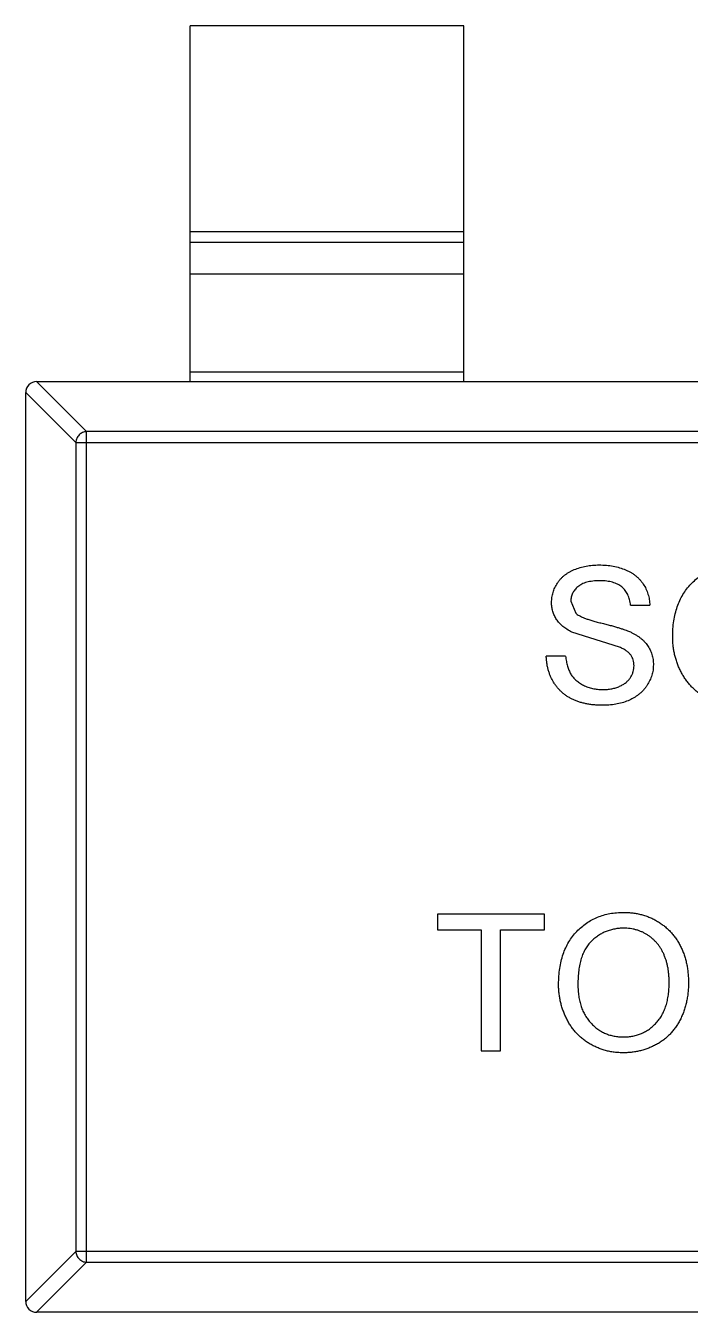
# Model space of a CAD drawing. Header units: inches. Extents: x -13 to 240, y -18 to 126.
# Drawn here: x 210.126 to 211.34, y 26.416 to 28.766 of the extents above; entities that cross this region are included whole.
import ezdxf

# ---------------------------------------------------------------- set-up
doc = ezdxf.new("R2010")
doc.units = ezdxf.units.IN
doc.header["$LTSCALE"] = 1.21
doc.header["$MEASUREMENT"] = 0
doc.layers.get('0').update_dxf_attribs({"linetype": 'CONTINUOUS'})

msp = doc.modelspace()

# ---------------------------------------------------------------- linework, layer by layer
at = {"color": 7, "linetype": 'Continuous'}
for p, q in [((210.9265, 28.7664), (210.4265, 28.7664)), ((210.4265, 28.1164), (210.4265, 28.7664)), ((210.9265, 28.1164), (210.9265, 28.7664)), ((210.4265, 28.3903), (210.9265, 28.3903)), ((210.9265, 28.3705), (210.4265, 28.3705)), ((210.9265, 28.3125), (210.4265, 28.3125)), ((210.4265, 28.1342), (210.9265, 28.1342)), ((210.1462, 28.1164), (210.2376, 28.025)), ((210.1465, 28.1164), (213.1065, 28.1164)), ((210.2179, 28.0053), (210.1265, 28.0967)), ((210.1265, 26.4364), (210.1265, 28.0964)), ((213.0154, 28.025), (210.2376, 28.025)), ((210.2376, 26.5079), (210.2376, 28.025)), ((210.2179, 28.0053), (213.0351, 28.0053)), ((210.2179, 28.0053), (210.2179, 26.5276)), ((211.1217, 27.7153), (211.1307, 27.6932)), ((211.2307, 27.7078), (211.2659, 27.7078)), ((211.2104, 27.6313), (211.1234, 27.659)), ((211.1121, 27.6148), (211.0768, 27.6148)), ((211.0736, 27.1437), (210.8781, 27.1437)), ((210.8781, 27.1437), (210.8781, 27.1148)), ((211.0736, 27.1148), (211.0736, 27.1437)), ((210.8781, 27.1148), (210.9582, 27.1148)), ((210.9582, 27.1148), (210.9582, 26.8937)), ((210.9935, 27.1148), (211.0736, 27.1148)), ((210.9935, 26.8937), (210.9935, 27.1148)), ((210.9582, 26.8937), (210.9935, 26.8937)), ((210.1265, 26.4361), (210.2179, 26.5276)), ((213.0351, 26.5276), (210.2179, 26.5276)), ((210.2376, 26.5079), (210.1462, 26.4164)), ((210.2376, 26.5079), (213.0154, 26.5079)), ((213.1065, 26.4164), (210.1465, 26.4164))]:
    msp.add_line(p, q, dxfattribs=at)
for centre, start, end in [((210.1465, 28.0964), 90, 180), ((210.1465, 26.4364), 180, 270)]:
    msp.add_arc(centre, 0.02, start, end, dxfattribs=at)
for points, knots in [([(210.2376, 28.025), (210.2351, 28.0249), (210.23, 28.0238), (210.2235, 28.0194), (210.2191, 28.013), (210.218, 28.0079), (210.2179, 28.0053)], [0, 0, 0, 0, 0.249032, 0.5, 0.750968, 1, 1, 1, 1]), ([(211.0864, 27.713), (211.0866, 27.7161), (211.0868, 27.7223), (211.0889, 27.7313), (211.0922, 27.74), (211.0961, 27.7469), (211.0998, 27.7522), (211.1029, 27.7559), (211.1063, 27.7594), (211.11, 27.7627), (211.1141, 27.7656), (211.1184, 27.7684), (211.1231, 27.7708), (211.1297, 27.7739), (211.1385, 27.7769), (211.1496, 27.7796), (211.1612, 27.7812), (211.1692, 27.7814), (211.1732, 27.7815)], [0, 0, 0, 0, 0.074995, 0.149165, 0.223664, 0.300412, 0.33957, 0.378921, 0.418096, 0.45823, 0.498427, 0.539708, 0.582216, 0.625824, 0.715481, 0.807384, 0.901634, 1, 1, 1, 1]), ([(211.1732, 27.7815), (211.1777, 27.7814), (211.1863, 27.7812), (211.1989, 27.7795), (211.2106, 27.7767), (211.2198, 27.7735), (211.2266, 27.7703), (211.2315, 27.7678), (211.236, 27.7649), (211.2401, 27.7618), (211.244, 27.7584), (211.2476, 27.7547), (211.2509, 27.7508), (211.2548, 27.7453), (211.259, 27.7379), (211.2627, 27.7283), (211.2652, 27.7183), (211.2657, 27.7113), (211.2659, 27.7078)], [0, 0, 0, 0, 0.100475, 0.195644, 0.286083, 0.372983, 0.415026, 0.456052, 0.495939, 0.535566, 0.574087, 0.612519, 0.651081, 0.689513, 0.766237, 0.84235, 0.919974, 1, 1, 1, 1]), ([(211.3076, 27.65), (211.3077, 27.655), (211.3079, 27.6647), (211.3094, 27.679), (211.312, 27.6923), (211.3157, 27.7049), (211.3203, 27.7166), (211.326, 27.7275), (211.3328, 27.7375), (211.3406, 27.7467), (211.3492, 27.7548), (211.3584, 27.762), (211.3682, 27.768), (211.3787, 27.773), (211.3898, 27.7768), (211.4014, 27.7795), (211.4137, 27.7812), (211.4221, 27.7814), (211.4263, 27.7815)], [0, 0, 0, 0, 0.075226, 0.146575, 0.2145, 0.27953, 0.342403, 0.403496, 0.463762, 0.523864, 0.583252, 0.641302, 0.698898, 0.756295, 0.814628, 0.874325, 0.935783, 1, 1, 1, 1]), ([(211.1746, 27.7526), (211.1724, 27.7526), (211.1681, 27.7526), (211.1619, 27.752), (211.1561, 27.7512), (211.1508, 27.75), (211.146, 27.7484), (211.1416, 27.7466), (211.1377, 27.7443), (211.1343, 27.7418), (211.1314, 27.7389), (211.1288, 27.736), (211.1266, 27.7329), (211.1248, 27.7297), (211.1234, 27.7263), (211.1225, 27.7227), (211.1218, 27.7191), (211.1217, 27.7166), (211.1217, 27.7153)], [0, 0, 0, 0, 0.091511, 0.177143, 0.257108, 0.331198, 0.400592, 0.465625, 0.526973, 0.585443, 0.641399, 0.695044, 0.746782, 0.796959, 0.847545, 0.897439, 0.947649, 1, 1, 1, 1]), ([(211.2307, 27.7078), (211.2305, 27.7096), (211.23, 27.7131), (211.2289, 27.7181), (211.2274, 27.7228), (211.2256, 27.7272), (211.2235, 27.7313), (211.2209, 27.735), (211.218, 27.7383), (211.2148, 27.7414), (211.2111, 27.744), (211.2071, 27.7463), (211.2027, 27.7483), (211.1979, 27.7499), (211.1926, 27.7511), (211.187, 27.752), (211.1809, 27.7525), (211.1768, 27.7526), (211.1746, 27.7526)], [0, 0, 0, 0, 0.067155, 0.131403, 0.192732, 0.251253, 0.307704, 0.362699, 0.417778, 0.472304, 0.527873, 0.58523, 0.645057, 0.707952, 0.774434, 0.84494, 0.920404, 1, 1, 1, 1]), ([(211.1234, 27.659), (211.1204, 27.6606), (211.1147, 27.6636), (211.1071, 27.6691), (211.1006, 27.6752), (211.0954, 27.6819), (211.0914, 27.6891), (211.0886, 27.6967), (211.0867, 27.7047), (211.0865, 27.7102), (211.0864, 27.713)], [0, 0, 0, 0, 0.144805, 0.279512, 0.406394, 0.527502, 0.645393, 0.761885, 0.878942, 1, 1, 1, 1]), ([(211.1307, 27.6932), (211.1315, 27.6925), (211.1335, 27.6909), (211.137, 27.6887), (211.1415, 27.6865), (211.1468, 27.6843), (211.153, 27.6821), (211.16, 27.6799), (211.168, 27.6777), (211.1766, 27.6755), (211.1853, 27.6733), (211.1935, 27.6712), (211.2011, 27.6691), (211.208, 27.6671), (211.2142, 27.6652), (211.2198, 27.6633), (211.2246, 27.6615), (211.2276, 27.6603), (211.229, 27.6597)], [0, 0, 0, 0, 0.032743, 0.07241, 0.119611, 0.174673, 0.237345, 0.308352, 0.38763, 0.474784, 0.563332, 0.645136, 0.720203, 0.789134, 0.851497, 0.907331, 0.956969, 1, 1, 1, 1]), ([(211.229, 27.6597), (211.2308, 27.6589), (211.2343, 27.6572), (211.2393, 27.6545), (211.244, 27.6516), (211.2483, 27.6485), (211.2522, 27.6452), (211.2557, 27.6418), (211.259, 27.6383), (211.2618, 27.6345), (211.2643, 27.6306), (211.2665, 27.6266), (211.2682, 27.6223), (211.2698, 27.618), (211.2709, 27.6135), (211.2718, 27.6089), (211.2723, 27.6041), (211.2723, 27.6009), (211.2723, 27.5992)], [0, 0, 0, 0, 0.074931, 0.147078, 0.216364, 0.282503, 0.346688, 0.408836, 0.469262, 0.528432, 0.587001, 0.644416, 0.702189, 0.759767, 0.81849, 0.877633, 0.93802, 1, 1, 1, 1]), ([(211.4262, 27.5251), (211.4233, 27.5251), (211.4176, 27.5252), (211.4092, 27.526), (211.401, 27.5273), (211.393, 27.5292), (211.3853, 27.5316), (211.3778, 27.5345), (211.3705, 27.5379), (211.3636, 27.5419), (211.3569, 27.5463), (211.3506, 27.5511), (211.3447, 27.5563), (211.3393, 27.5619), (211.3343, 27.5679), (211.3297, 27.5743), (211.3255, 27.581), (211.3218, 27.5881), (211.3184, 27.5954), (211.3156, 27.6029), (211.3131, 27.6105), (211.3111, 27.6182), (211.3095, 27.626), (211.3084, 27.6339), (211.3077, 27.6419), (211.3076, 27.6473), (211.3076, 27.65)], [0, 0, 0, 0, 0.044697, 0.088534, 0.131409, 0.173814, 0.215715, 0.257247, 0.298848, 0.340604, 0.382029, 0.42297, 0.463632, 0.504048, 0.544591, 0.584964, 0.626265, 0.667979, 0.709943, 0.751382, 0.792619, 0.833948, 0.875008, 0.916446, 0.957907, 1, 1, 1, 1]), ([(211.1815, 27.5251), (211.1788, 27.5251), (211.1735, 27.5251), (211.1657, 27.5257), (211.1581, 27.5264), (211.151, 27.5276), (211.1442, 27.5291), (211.1377, 27.5309), (211.1315, 27.533), (211.1257, 27.5354), (211.1202, 27.5383), (211.115, 27.5414), (211.1101, 27.5448), (211.1055, 27.5487), (211.1012, 27.5527), (211.0973, 27.5572), (211.0936, 27.562), (211.0902, 27.5671), (211.0872, 27.5725), (211.0846, 27.578), (211.0823, 27.5837), (211.0805, 27.5896), (211.0789, 27.5957), (211.0779, 27.6019), (211.0771, 27.6083), (211.0769, 27.6126), (211.0768, 27.6148)], [0, 0, 0, 0, 0.052493, 0.102825, 0.151397, 0.198033, 0.242876, 0.285999, 0.327849, 0.368395, 0.407852, 0.446838, 0.485166, 0.523341, 0.561602, 0.59992, 0.638496, 0.677791, 0.71729, 0.756605, 0.796068, 0.835886, 0.875714, 0.916263, 0.95776, 1, 1, 1, 1]), ([(211.1121, 27.6148), (211.1125, 27.6116), (211.1132, 27.6056), (211.1153, 27.5969), (211.118, 27.5892), (211.1213, 27.5822), (211.1257, 27.5761), (211.131, 27.5706), (211.1374, 27.5658), (211.1447, 27.5615), (211.1528, 27.5582), (211.1614, 27.5557), (211.1705, 27.5542), (211.1768, 27.554), (211.18, 27.5539)], [0, 0, 0, 0, 0.093796, 0.180188, 0.260363, 0.334847, 0.407093, 0.481448, 0.559271, 0.64227, 0.728586, 0.815978, 0.906035, 1, 1, 1, 1]), ([(211.2371, 27.5975), (211.237, 27.5993), (211.2368, 27.6029), (211.2358, 27.608), (211.2337, 27.6127), (211.2311, 27.6172), (211.2274, 27.6213), (211.2227, 27.625), (211.217, 27.6284), (211.2127, 27.6303), (211.2104, 27.6313)], [0, 0, 0, 0, 0.117768, 0.230176, 0.339843, 0.450625, 0.566943, 0.696021, 0.839438, 1, 1, 1, 1]), ([(211.18, 27.5539), (211.1828, 27.554), (211.1883, 27.5541), (211.1963, 27.5553), (211.2038, 27.557), (211.2107, 27.5597), (211.217, 27.5629), (211.2224, 27.5667), (211.227, 27.5711), (211.2307, 27.576), (211.2335, 27.5812), (211.2356, 27.5866), (211.2368, 27.592), (211.237, 27.5957), (211.2371, 27.5975)], [0, 0, 0, 0, 0.105584, 0.205868, 0.300947, 0.393002, 0.480949, 0.562874, 0.641461, 0.717742, 0.791772, 0.862716, 0.931777, 1, 1, 1, 1]), ([(211.2723, 27.5992), (211.2722, 27.596), (211.272, 27.5895), (211.2697, 27.5799), (211.2662, 27.5707), (211.2621, 27.5633), (211.2582, 27.5577), (211.255, 27.5537), (211.2513, 27.5499), (211.2475, 27.5464), (211.2433, 27.5431), (211.2388, 27.5401), (211.234, 27.5373), (211.2271, 27.5338), (211.218, 27.5303), (211.2064, 27.5273), (211.1942, 27.5254), (211.1858, 27.5252), (211.1815, 27.5251)], [0, 0, 0, 0, 0.074816, 0.148535, 0.223872, 0.301297, 0.340894, 0.38034, 0.420127, 0.45995, 0.500831, 0.541907, 0.584439, 0.62808, 0.717267, 0.80786, 0.901925, 1, 1, 1, 1]), ([(211.0993, 27.0154), (211.0994, 27.0204), (211.0995, 27.0301), (211.1011, 27.0444), (211.1037, 27.0577), (211.1073, 27.0703), (211.112, 27.082), (211.1177, 27.0929), (211.1245, 27.1029), (211.1322, 27.1121), (211.1409, 27.1202), (211.15, 27.1274), (211.1599, 27.1334), (211.1704, 27.1384), (211.1814, 27.1422), (211.1931, 27.1448), (211.2054, 27.1466), (211.2137, 27.1468), (211.218, 27.1469)], [0, 0, 0, 0, 0.075226, 0.146575, 0.2145, 0.27953, 0.342403, 0.403496, 0.463762, 0.523864, 0.583252, 0.641302, 0.698898, 0.756295, 0.814628, 0.874325, 0.935783, 1, 1, 1, 1]), ([(211.218, 27.1469), (211.2208, 27.1468), (211.2264, 27.1467), (211.2347, 27.146), (211.2428, 27.1446), (211.2506, 27.1429), (211.2583, 27.1405), (211.2658, 27.1378), (211.273, 27.1343), (211.2799, 27.1305), (211.2866, 27.1262), (211.2929, 27.1215), (211.2988, 27.1164), (211.3043, 27.1109), (211.3093, 27.1049), (211.314, 27.0986), (211.3183, 27.0918), (211.3221, 27.0847), (211.3255, 27.0773), (211.3284, 27.0696), (211.3309, 27.0616), (211.333, 27.0534), (211.3345, 27.045), (211.3356, 27.0363), (211.3363, 27.0273), (211.3364, 27.0213), (211.3364, 27.0183)], [0, 0, 0, 0, 0.043099, 0.085587, 0.126908, 0.167967, 0.20845, 0.249025, 0.289281, 0.33001, 0.370598, 0.410466, 0.450033, 0.489688, 0.529116, 0.569037, 0.609703, 0.650759, 0.692509, 0.734219, 0.776707, 0.819552, 0.863351, 0.907839, 0.953334, 1, 1, 1, 1]), ([(211.2182, 27.118), (211.2154, 27.118), (211.2099, 27.1179), (211.2017, 27.1166), (211.1938, 27.1148), (211.1862, 27.1122), (211.179, 27.1089), (211.1721, 27.1047), (211.1654, 27.0999), (211.1591, 27.0943), (211.1531, 27.0879), (211.1482, 27.0804), (211.1439, 27.0719), (211.1404, 27.0624), (211.1378, 27.0519), (211.1359, 27.0405), (211.1347, 27.028), (211.1346, 27.0194), (211.1345, 27.015)], [0, 0, 0, 0, 0.055943, 0.110382, 0.164048, 0.216759, 0.269601, 0.323009, 0.377581, 0.433449, 0.490922, 0.550625, 0.613117, 0.679861, 0.751358, 0.828261, 0.910795, 1, 1, 1, 1]), ([(211.3012, 27.0185), (211.3012, 27.021), (211.3011, 27.0258), (211.3006, 27.033), (211.2999, 27.0399), (211.2988, 27.0466), (211.2973, 27.053), (211.2956, 27.0593), (211.2935, 27.0652), (211.2912, 27.0709), (211.2886, 27.0764), (211.2856, 27.0815), (211.2823, 27.0863), (211.2788, 27.0909), (211.2749, 27.095), (211.2708, 27.0989), (211.2664, 27.1025), (211.2617, 27.1057), (211.2568, 27.1086), (211.2517, 27.1111), (211.2465, 27.1133), (211.2411, 27.115), (211.2356, 27.1163), (211.23, 27.1174), (211.2241, 27.1179), (211.2202, 27.118), (211.2182, 27.118)], [0, 0, 0, 0, 0.050852, 0.099752, 0.147438, 0.194086, 0.239171, 0.28334, 0.326577, 0.368936, 0.410572, 0.451051, 0.490877, 0.530044, 0.568937, 0.607578, 0.64642, 0.685679, 0.724799, 0.763513, 0.802173, 0.84074, 0.879649, 0.919071, 0.959098, 1, 1, 1, 1]), ([(211.2179, 26.8905), (211.215, 26.8905), (211.2093, 26.8906), (211.2009, 26.8914), (211.1927, 26.8927), (211.1847, 26.8946), (211.177, 26.897), (211.1695, 26.8999), (211.1622, 26.9033), (211.1552, 26.9072), (211.1486, 26.9116), (211.1423, 26.9165), (211.1364, 26.9217), (211.131, 26.9273), (211.1259, 26.9332), (211.1213, 26.9396), (211.1171, 26.9464), (211.1134, 26.9535), (211.1101, 26.9608), (211.1072, 26.9683), (211.1047, 26.9759), (211.1028, 26.9836), (211.1012, 26.9914), (211.1001, 26.9993), (211.0993, 27.0073), (211.0993, 27.0126), (211.0993, 27.0154)], [0, 0, 0, 0, 0.044697, 0.088534, 0.131409, 0.173814, 0.215715, 0.257247, 0.298848, 0.340604, 0.382029, 0.42297, 0.463632, 0.504048, 0.544591, 0.584964, 0.626265, 0.667979, 0.709943, 0.751382, 0.792619, 0.833948, 0.875008, 0.916446, 0.957907, 1, 1, 1, 1]), ([(211.1345, 27.015), (211.1346, 27.0113), (211.1347, 27.0043), (211.1359, 26.994), (211.1377, 26.9844), (211.1402, 26.9752), (211.1436, 26.9667), (211.1477, 26.9588), (211.1525, 26.9515), (211.1581, 26.9448), (211.1642, 26.9388), (211.1707, 26.9336), (211.1776, 26.9292), (211.1849, 26.9256), (211.1926, 26.9227), (211.2006, 26.9208), (211.209, 26.9195), (211.2148, 26.9194), (211.2177, 26.9193)], [0, 0, 0, 0, 0.075964, 0.148125, 0.217201, 0.2833, 0.347202, 0.4093, 0.470426, 0.531588, 0.591739, 0.650258, 0.707303, 0.764208, 0.821148, 0.879119, 0.938423, 1, 1, 1, 1]), ([(211.2177, 26.9193), (211.2207, 26.9194), (211.2265, 26.9195), (211.2351, 26.9207), (211.2432, 26.9228), (211.251, 26.9256), (211.2582, 26.9293), (211.2652, 26.9337), (211.2717, 26.9391), (211.2778, 26.9451), (211.2833, 26.9519), (211.2882, 26.9594), (211.2921, 26.9676), (211.2955, 26.9765), (211.298, 26.9861), (211.2999, 26.9963), (211.301, 27.0072), (211.3011, 27.0147), (211.3012, 27.0185)], [0, 0, 0, 0, 0.061055, 0.119545, 0.176806, 0.232956, 0.288583, 0.344667, 0.401662, 0.46054, 0.520477, 0.581213, 0.643431, 0.707961, 0.775371, 0.846414, 0.921152, 1, 1, 1, 1]), ([(211.3364, 27.0183), (211.3364, 27.0152), (211.3363, 27.009), (211.3356, 26.9999), (211.3344, 26.9911), (211.3327, 26.9826), (211.3306, 26.9743), (211.328, 26.9662), (211.3249, 26.9583), (211.3213, 26.9508), (211.3173, 26.9436), (211.3129, 26.9368), (211.3081, 26.9305), (211.3029, 26.9246), (211.2973, 26.9192), (211.2913, 26.9142), (211.2849, 26.9097), (211.2781, 26.9056), (211.271, 26.9021), (211.2639, 26.899), (211.2565, 26.8963), (211.2491, 26.8942), (211.2415, 26.8925), (211.2337, 26.8913), (211.2258, 26.8906), (211.2205, 26.8905), (211.2179, 26.8905)], [0, 0, 0, 0, 0.04756, 0.093962, 0.139112, 0.183626, 0.227457, 0.270703, 0.313611, 0.35626, 0.398366, 0.439557, 0.480045, 0.519888, 0.559658, 0.599421, 0.639208, 0.679668, 0.72002, 0.759859, 0.79956, 0.839199, 0.878956, 0.918794, 0.959083, 1, 1, 1, 1]), ([(210.2179, 26.5276), (210.218, 26.525), (210.2191, 26.5199), (210.2235, 26.5135), (210.23, 26.5091), (210.2351, 26.5079), (210.2376, 26.5079)], [0, 0, 0, 0, 0.249032, 0.5, 0.750968, 1, 1, 1, 1])]:
    msp.add_open_spline(points, degree=3, knots=knots, dxfattribs=at)

doc.saveas('drawing.dxf')
